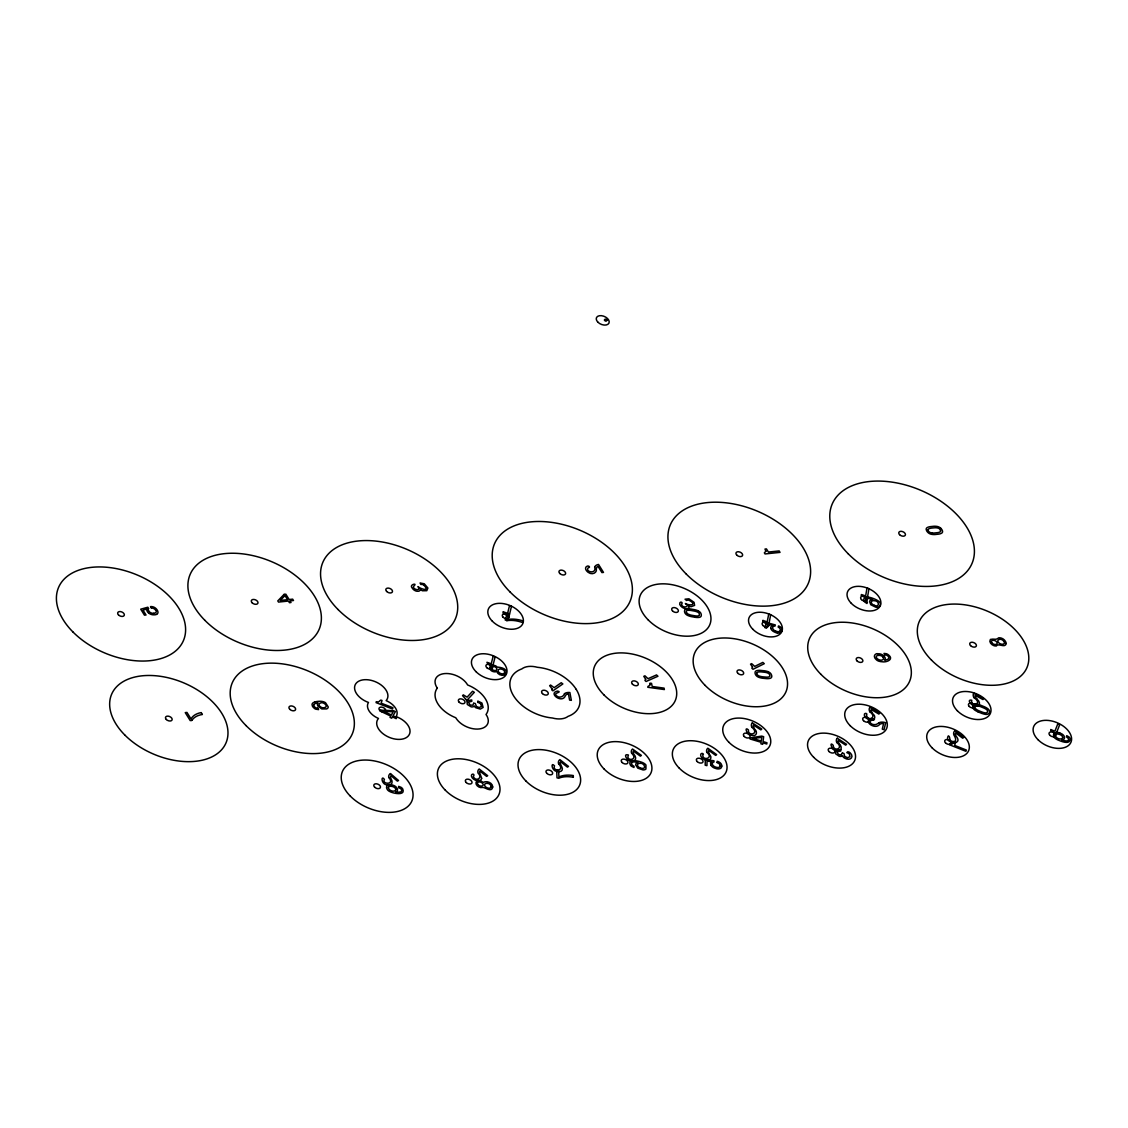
<?xml version="1.0" encoding="UTF-8"?>
<svg xmlns="http://www.w3.org/2000/svg" width="1128" height="1128" viewBox="0 0 1128 1128"><rect width="100%" height="100%" fill="white"/><g stroke="black" fill="none" stroke-linecap="round" stroke-linejoin="round"><path stroke-width="1.5" d="M717.126 762.627L717.154 761.273A4.822 3.003 23 0 1 720.651 763.233A6.091 3.793 23 0 1 721.737 766.067M388.342 787.725L388.37 787.457A2.82 1.748 23 0 1 388.54 787.006M596.345 568.963C597.248 572.756 592.27 575.421 588.181 572.361C586.602 571.247 584.572 568.78 586.095 566.89C588.083 564.536 591.396 567.483 588.196 567.779C584.755 571.981 596.627 574.49 594.78 567.299M842.278 753.264L841.15 754.914L838.414 754.491L837.046 751.572L840.712 751.079L840.868 749.753L835.82 750.12L835.566 753.744L839.161 756.254A3.948 2.453 23 0 0 842.574 755.675L842.672 755.718A3.765 2.341 23 0 0 843.758 757.551C845.803 759.017 849.384 760.272 851.344 758.03C853.981 755.111 847.734 749.556 846.804 752.644A4.385 2.735 23 0 1 849.384 754.026L849.962 756.733L847.41 757.678L844.66 756.394L843.97 753.462L842.292 752.968M507.473 619.413L509.433 613.984L507.572 613.251L505.161 619.949L506.853 620.626M522.701 622.402L523.195 621.02M867.418 602.296L866.967 603.508L864.697 601.985A3.99 2.482 23 0 1 863.921 600.815L863.822 599.292A7.938 4.949 23 0 1 864.161 598.474L864.95 597.671L867.08 599.617L868.955 588.774L866.981 588.139L865.641 595.908L861.369 594.541L861.2 595.584L865.317 597.473A5.908 3.68 23 0 1 867.672 597.107A9.518 5.922 23 0 1 870.661 597.629A19.796 12.323 23 0 1 876.526 599.927A8.375 5.217 23 0 1 878.853 601.421A5.4 3.37 23 0 1 880.319 603.24L880.362 605.355L879.065 606.864A5.076 3.158 23 0 1 877.57 607.287A5.358 3.342 23 0 1 875.624 607.132L870.76 604.735L869.589 601.534A6.951 4.329 23 0 1 869.829 600.956L870.069 600.618A5.02 3.116 23 0 1 870.689 600.082A4.047 2.524 23 0 1 871.563 599.758L872.677 599.617A17.216 10.716 23 0 0 870.901 599.01L870.774 598.968M564.522 693.903C563.436 696.977 558.811 698.415 556.428 695.722C552.424 692.803 562.858 692.38 557.683 691.083C547.348 692.888 562.336 704.253 565.396 695.666A9.926 6.176 23 0 1 567.031 694.157A3.44 2.143 23 0 1 568.441 693.946L569.598 700.093L571.36 700.361L569.88 692.536A8.432 5.245 23 0 0 564.381 693.805M977.454 699.684C980.035 701.433 980.711 706.354 976.27 706.156C972.378 707.157 965.667 698.909 971.772 700.22C969.925 707.467 983.602 704.323 974.366 697.978M878.43 723.231L879.459 722.71M878.092 723.429C875.159 725.995 869.716 724.317 869.956 721.342C871.874 719.142 877.908 720.355 871.69 718.55C862.173 720.834 875.046 730.38 879.657 724.416A9.926 6.176 23 0 1 882.011 723.485A3.44 2.143 23 0 1 883.576 723.584L882.293 729.139L884.042 729.745L885.691 722.695A8.432 5.245 23 0 0 879.332 722.597M685.359 603.508C689.828 606.06 697.809 605.003 688.968 600.166A4.385 2.735 23 0 0 686.543 600.491L685.048 599.194L688.94 598.799L694.072 602.324L694.608 605.384L691.111 606.681A3.765 2.341 23 0 1 688.658 605.722L688.644 605.736A3.948 2.453 23 0 1 688.165 608.401C684.922 609.656 681.101 607.343 679.705 604.382C679.197 600.378 683.878 602.423 681.524 604.143C682.172 609.219 690.815 606.441 685.711 603.79M604.594 319.703L605.637 319.534A1.438 0.902 23 0 1 606.568 319.647L606.342 320.493L604.382 320.098M686.783 608.753L686.881 608.739A11.703 7.276 23 0 1 690.519 608.965L694.284 609.614A11.548 7.191 23 0 1 698.02 610.77M418.037 586.602C420.913 589.295 430.755 591.862 423.592 584.882M191.788 720.439L190.223 720.595L185.232 712.6L186.952 712.431L190.999 718.903A25.465 15.848 23 0 1 201.179 712.586M999.493 639.28L1000.79 639.336A2.82 1.762 23 0 1 1001.735 639.632L1002.031 639.773A3.539 2.2 23 0 1 1003.116 640.535L1003.553 641A5.203 3.243 23 0 1 1004.019 641.663M695.356 617.34L691.591 616.678A11.703 7.276 23 0 1 687.84 615.507A4.963 3.088 23 0 1 686.289 614.563A4.597 2.862 23 0 1 685.147 613.308A4.822 3.003 23 0 1 684.936 612.927L684.64 612.123A8.545 5.316 23 0 1 684.513 611.249L684.71 610.178A4.625 2.876 23 0 1 685.542 609.275A4.963 3.088 23 0 1 686.924 608.852M473.605 703.125L475.283 703.491L476.467 706.509L479.231 707.566L481.529 706.368L480.528 703.646M487.677 783.283L489.016 783.749A2.82 1.762 23 0 1 489.82 784.27L490.06 784.482A3.539 2.2 23 0 1 490.736 785.412L490.934 785.906A5.203 3.243 23 0 1 491.018 786.554M981.783 713.389L978.089 711.909M874.341 605.327C879.868 608.133 879.544 600.477 874.383 600.731A3.44 2.143 23 0 0 872.043 601.012A3.511 2.185 23 0 0 872.762 604.566A5.414 3.37 23 0 0 874.341 605.327M146.964 609.035L142.988 610.107L146.048 615.014L144.454 615.169L140.718 609.176L147.796 607.231L148.67 608.471A5.245 3.271 23 0 0 148.247 609.571A3.539 2.2 23 0 0 148.473 610.53L148.558 610.713M973.732 693.283L983.658 698.627L982.967 699.557L975.17 695.37A3.384 2.115 23 0 0 975.198 696.455A9.771 6.077 23 0 0 976.693 698.726M752.348 722.907L761.781 729.04L760.878 729.872L753.462 725.05A3.44 2.143 23 0 0 753.278 726.108A9.926 6.176 23 0 0 754.435 728.434L754.449 728.533M837.328 738.234L846.564 744.339L845.647 745.143L838.4 740.349A3.384 2.115 23 0 0 838.203 741.378M954.908 730.831L963.721 737.472L962.663 738.191L955.726 732.974A3.44 2.143 23 0 0 955.388 733.975M390.499 773.596L398.536 780.505L397.366 781.126L391.049 775.683A3.384 2.115 23 0 0 390.556 776.6A9.771 6.077 23 0 0 391.092 778.87C393.446 782.226 391.613 786.428 387.059 784.919C381.067 784.552 380.869 774.442 384.394 779.42C381.349 784.453 395.293 785.088 388.977 777.671M940.907 528.397L941.725 529.399A9.123 5.682 23 0 1 942.134 530.075L942.472 530.893A4.695 2.919 23 0 1 942.557 531.429A4.512 2.806 23 0 1 942.359 532.444A5.005 3.116 23 0 1 941.471 533.276A11.548 7.191 23 0 1 938.524 534.15L935.168 534.517A11.703 7.276 23 0 1 931.531 534.319A4.963 3.088 23 0 1 929.782 533.755A4.597 2.862 23 0 1 928.203 532.74A4.822 3.003 23 0 1 927.836 532.402L927.174 531.626A8.545 5.316 23 0 1 926.61 530.724L926.215 529.554A4.625 2.876 23 0 1 926.412 528.355A4.963 3.088 23 0 1 927.301 527.523A11.703 7.276 23 0 1 930.247 526.649L933.617 526.282A11.548 7.191 23 0 1 937.241 526.466A5.005 3.116 23 0 1 938.975 527.044A4.568 2.848 23 0 1 940.893 528.397M1061.659 739.996L1061.617 739.94A4.54 2.82 23 0 0 1064.423 738.248L1064.494 737.641A5.062 3.144 23 0 0 1062.125 734.088A7.445 4.639 23 0 0 1059.685 733.017M976.721 698.81L977.384 699.6M872.55 713.122L872.438 712.966A9.926 6.176 23 0 1 871.07 710.541M873.269 714.094C876.512 716.943 874.158 721.68 869.787 719.875C867.545 719.114 864.965 717.76 864.372 715.265C863.681 712.205 868.306 713.333 866.487 715.025C867.559 721.849 877.753 717.831 870.026 711.895M755.097 729.506C757.692 731.987 756.578 736.81 752.108 735.442C746.806 735.808 743.719 725.53 748.456 729.943C747.413 736.626 760.075 734.3 752.066 727.391M839.627 744.254L839.26 743.69A9.771 6.077 23 0 1 838.16 741.378M839.782 744.494C842.376 747.046 841.516 751.558 837.202 750.585C831.83 751.262 828.643 740.419 833.225 745.298C833.211 752.08 844.364 748.837 836.976 742.619M884.916 654.86L884.014 653.422L886.34 653.718A3.807 2.369 23 0 1 887.581 654.268A5.034 3.13 23 0 1 888.652 655.015C894.349 659.57 886.086 662.714 881.87 661.727A9.447 5.88 23 0 1 880.291 661.558L878.938 661.219A4.907 3.06 23 0 1 877.795 660.754A4.385 2.735 23 0 1 876.414 659.824A5.992 3.736 23 0 1 877.288 653.591M418.262 586.913C421.689 592.129 410.211 588.844 414.343 585.559C417.501 582.781 408.773 584.501 412.185 588.026C413.454 590.141 415.922 591.58 418.417 591.255A3.948 2.453 23 0 0 420.279 589.295L420.363 589.295A3.765 2.341 23 0 0 422.478 590.762L426.779 590.705L427.893 588.026L424.269 583.768L420.081 583.007L420.829 584.459A4.385 2.735 23 0 1 423.606 584.854M317.687 708.173L318.575 709.597L315.925 709.216A3.99 2.482 23 0 1 314.43 708.44L312.949 706.974A7.938 4.949 23 0 1 312.357 706.001L312.047 704.422A5.908 3.68 23 0 1 312.978 702.899A9.518 5.922 23 0 1 315.064 701.926M151.434 608.062L150.517 606.596A4.907 3.046 23 0 1 154.437 607.414A6.19 3.849 23 0 1 157.187 610.036A8.798 5.485 23 0 1 157.511 610.558L157.962 611.94A5.527 3.44 23 0 1 156.609 614.365M201.221 712.642L202.264 714.306M709.258 753.617L709.3 753.701A9.771 6.077 23 0 1 708.356 751.304A3.384 2.115 23 0 1 708.708 750.317L715.645 755.379L716.647 754.646L707.834 748.216A8.291 5.161 23 0 0 706.875 752.461M709.935 754.843C712.713 758.425 709.399 761.71 705.296 759.877C703.266 758.989 700.798 757.508 700.629 755.041C700.629 751.967 704.901 753.871 702.829 755.027C702.18 761.019 714.123 758.608 707.03 752.461M955.345 733.961A9.926 6.176 23 0 0 956.22 736.302C963.975 745.805 943.332 743.648 948.352 735.851C950.932 736.514 948.126 741.928 953.484 741.533C956.925 741.716 955.754 738.022 953.95 735.103A8.432 5.245 23 0 1 954.866 730.803M561.067 765.334L560.983 765.179A9.926 6.176 23 0 1 560.207 762.754M561.547 766.335C563.873 770.043 561.124 772.722 556.95 771.369C551.761 771.284 550.351 761.217 554.525 765.827C551.733 771.749 565.706 771.58 558.783 763.938M631.821 753.377C638.899 760.441 625.138 761.696 628.437 755.013C622.007 752.87 627.817 762.147 632.103 761.203C636.643 761.64 636.305 756.705 634.006 754.435A9.771 6.077 23 0 1 633.09 752.122A3.384 2.115 23 0 1 633.428 751.135L640.394 756.155L641.395 755.407L632.526 749.02A8.291 5.161 23 0 0 631.624 753.278M398.819 787.767L398.621 786.357L400.934 787.245A3.807 2.369 23 0 1 401.963 788.021A5.034 3.13 23 0 1 402.71 788.923C405.615 795.353 395.463 793.745 391.994 792.448A9.447 5.88 23 0 1 390.415 791.87L389.16 791.236A4.907 3.06 23 0 1 388.187 790.531A4.385 2.735 23 0 1 387.214 789.403A5.992 3.736 23 0 1 391.402 784.623M477.877 702.42L477.821 701.038L481.924 703.026L483.122 707.439L480.302 709.089L475.748 707.707A3.765 2.341 23 0 1 474.423 705.931L474.352 705.916A3.948 2.453 23 0 1 471.137 706.833L467.288 704.478L466.978 700.728L471.73 699.938L471.8 701.306L468.36 702.124L470.136 705.028L472.815 705.226L473.647 703.435M573.348 777.093L573.278 775.528A25.042 15.581 23 0 0 558.938 776.938L558.614 770.748L556.71 770.325L557.006 777.855L558.741 778.25A24.322 15.143 23 0 1 573.362 777.277M931.925 532.952A12.535 7.797 23 0 0 934.858 532.952L937.749 532.627A9.278 5.767 23 0 0 939.511 532.162A4.343 2.707 23 0 0 940.597 531.274A2.298 1.438 23 0 0 940.696 530.78L939.469 528.821A2.298 1.438 23 0 0 938.82 528.426A4.343 2.707 23 0 0 936.832 527.862A9.278 5.767 23 0 0 934.731 527.791L931.643 528.073A11.914 7.417 23 0 0 929.232 528.637A3.581 2.228 23 0 0 928.034 529.948M931.911 532.924A3.581 2.228 23 0 1 929.345 532.035A2.467 1.537 23 0 1 928.978 531.697L928.739 531.443A4.16 2.594 23 0 1 928.274 530.724L928.203 530.583A2.552 1.593 23 0 1 928.076 529.963M1004.272 641.649A3.525 2.185 23 0 1 1002.623 644.243A3.525 2.185 23 0 1 998.21 642.142A3.525 2.185 23 0 1 999.577 639.407M146.95 609.035A3.454 2.143 23 0 0 146.795 610.135A5.584 3.469 23 0 0 147.289 611.418A6.585 4.089 23 0 0 148.558 612.913M153.831 613.35A4.061 2.524 23 0 1 148.473 610.713M156.045 610.333A4.117 2.566 23 0 1 153.775 613.265M151.378 607.936A3.666 2.284 23 0 1 155.706 610.333M156.581 614.351A6.317 3.934 23 0 1 154.888 614.802L153.027 614.816A5.259 3.271 23 0 1 148.529 612.927M191.859 720.468A24.745 15.397 23 0 1 202.391 714.503M317.729 708.271A3.187 1.974 23 0 1 313.894 704.873M315.05 701.898A19.796 12.323 23 0 1 320.38 701.292A8.375 5.217 23 0 1 323.031 701.63A5.4 3.37 23 0 1 325.513 702.702L328.234 706.918A5.076 3.158 23 0 1 327.825 708.074A5.358 3.342 23 0 1 326.641 708.906L321.776 708.934L318.138 706.339A6.951 4.329 23 0 1 317.743 705.649L317.546 705.183A5.02 3.116 23 0 1 317.377 704.351A4.047 2.524 23 0 1 317.56 703.59L318.011 702.913A17.216 10.716 23 0 0 316.489 703.181L316.376 703.209A6.43 4.004 23 0 0 313.711 704.788M322.693 707.778A3.511 2.185 23 0 1 319.351 705.634A3.511 2.185 23 0 1 320.07 703.195C322.946 700.911 329.587 706.65 324.258 707.749A5.414 3.37 23 0 1 322.693 707.721M698.006 610.798A5.005 3.116 23 0 1 699.557 611.729A4.568 2.848 23 0 1 700.883 613.35L701.235 614.379A9.123 5.682 23 0 1 701.306 615.042L701.235 615.789A4.695 2.919 23 0 1 701.052 616.255A4.512 2.806 23 0 1 700.305 617.016A5.005 3.116 23 0 1 698.937 617.425A11.548 7.191 23 0 1 695.356 617.312M688.982 614.52A12.535 7.797 23 0 0 692.098 615.338L695.327 615.874A9.278 5.767 23 0 0 697.442 615.987A4.343 2.707 23 0 0 699.064 615.578A2.298 1.438 23 0 0 699.416 615.211L699.149 613.294A2.298 1.438 23 0 0 698.669 612.786A4.343 2.707 23 0 0 696.85 611.785A9.278 5.767 23 0 0 694.665 611.136L691.238 610.502A11.914 7.417 23 0 0 688.39 610.29A3.581 2.228 23 0 0 686.43 611.009A2.552 1.593 23 0 0 686.303 611.446L686.275 611.7A4.16 2.594 23 0 0 686.36 612.264L686.515 612.673A2.467 1.537 23 0 0 686.755 613.04M688.982 614.492A3.581 2.228 23 0 1 686.726 613.054M775.613 631.13A3.99 2.482 23 0 1 772.779 627.112A3.567 2.228 23 0 1 773.611 626.392A5.161 3.215 23 0 1 775.021 626.026L775.317 624.94L766.603 622.529L764.77 627.549L766.476 628.226L767.971 624.136L772.849 625.49A3.398 2.115 23 0 0 771.665 625.998A5.485 3.412 23 0 0 770.988 626.914A6.472 4.033 23 0 0 770.861 628.338M780.548 630.594A4.047 2.524 23 0 1 775.641 631.06M780.209 630.439A3.595 2.242 23 0 0 778.165 627.055L778.546 625.927A4.822 3.003 23 0 1 781.648 628.254A6.091 3.793 23 0 1 781.915 630.989M781.958 631.003A8.657 5.386 23 0 1 781.774 631.426L780.943 632.385A5.428 3.384 23 0 1 777.389 633.019M777.389 633.005A6.204 3.863 23 0 1 775.317 632.427L773.484 631.525A5.175 3.215 23 0 1 770.805 628.324M867.361 602.366A3.187 1.974 23 0 1 866.727 598.63M866.628 598.503A6.43 4.004 23 0 1 870.745 599.038M504.709 672.81A3.525 2.185 23 0 1 500.705 673.501A3.525 2.185 23 0 1 498.181 670.187A3.525 2.185 23 0 1 502.016 669.299L503.299 669.835A2.82 1.762 23 0 1 503.976 670.455L504.145 670.681A3.539 2.2 23 0 1 504.554 671.625L504.569 672.105A5.203 3.243 23 0 1 504.442 672.697M506.895 620.668A24.322 15.143 23 0 1 522.659 622.571M507.529 619.498A25.042 15.581 23 0 1 523.209 620.964M974.155 697.908A8.291 5.161 23 0 1 973.69 693.269M981.783 713.361A11.548 7.191 23 0 0 985.534 714.376A5.005 3.116 23 0 0 987.169 714.334A4.512 2.806 23 0 0 988.325 713.897A4.695 2.919 23 0 0 988.734 713.559L989.171 712.952A9.123 5.682 23 0 0 989.397 712.374L989.524 711.444A4.568 2.848 23 0 0 988.861 709.752A5.005 3.116 23 0 0 987.649 708.596A11.548 7.191 23 0 0 984.236 706.692L980.57 705.197A11.703 7.276 23 0 0 976.792 704.21M978.103 711.881A11.703 7.276 23 0 1 974.662 709.991A4.963 3.088 23 0 1 973.464 708.821A4.597 2.862 23 0 1 972.844 707.496A4.822 3.003 23 0 1 972.773 707.129L972.844 706.382A8.545 5.316 23 0 1 973.126 705.62L973.831 704.774A4.625 2.876 23 0 1 975.142 704.224A4.963 3.088 23 0 1 976.806 704.224M976.326 709.456A12.535 7.797 23 0 0 979.245 710.908L982.432 712.163A9.278 5.767 23 0 0 984.631 712.783A4.343 2.707 23 0 0 986.535 712.84A2.298 1.438 23 0 0 987.07 712.628L987.691 710.964A2.298 1.438 23 0 0 987.409 710.414A4.343 2.707 23 0 0 985.971 709.131A9.278 5.767 23 0 0 983.94 708.046L980.613 706.678A11.914 7.417 23 0 0 977.68 705.79M976.355 709.427A3.581 2.228 23 0 1 974.62 707.679A2.467 1.537 23 0 1 974.578 707.312L974.592 706.932A4.16 2.594 23 0 1 974.775 706.438L974.93 706.227A2.552 1.593 23 0 1 975.311 705.931M975.283 705.902A3.581 2.228 23 0 1 977.68 705.804M869.871 711.909A8.432 5.245 23 0 1 869.928 707.312L879.685 713.206L878.853 714.08L871.225 709.47A3.44 2.143 23 0 0 871.112 710.541M751.911 727.391A8.432 5.245 23 0 1 752.291 722.879M632.272 762.401A3.187 1.974 23 0 0 633.992 766.222L633.978 767.477L631.454 766.25A3.99 2.482 23 0 1 630.411 765.151L629.847 763.557A7.938 4.949 23 0 1 629.903 762.655L630.651 761.4A5.908 3.68 23 0 1 632.667 760.639A9.518 5.922 23 0 1 635.515 760.695A19.796 12.323 23 0 1 641.522 762.161A8.375 5.217 23 0 1 644.074 763.36A5.4 3.37 23 0 1 645.963 765.038L645.935 769.042A5.076 3.158 23 0 1 644.722 769.733A5.358 3.342 23 0 1 642.918 769.902L637.785 768.154L635.741 764.981A6.951 4.329 23 0 1 635.783 764.333L635.896 763.938A5.02 3.116 23 0 1 636.305 763.275A4.047 2.524 23 0 1 636.996 762.796L637.997 762.514A17.216 10.716 23 0 0 636.164 762.119A6.43 4.004 23 0 0 632.145 762.26M639.548 767.66A3.511 2.185 23 0 1 637.87 764.065A3.44 2.143 23 0 1 639.83 763.36C644.271 762.331 647.246 769.874 641.197 768.21A5.414 3.37 23 0 1 639.576 767.618M491.286 786.625A3.525 2.185 23 0 1 487.987 788.091A3.525 2.185 23 0 1 484.589 785.06A3.525 2.185 23 0 1 487.691 783.424M398.833 787.626A3.187 1.988 23 0 1 401.61 790.488L401.653 790.657A3.158 1.96 23 0 1 400.525 791.955L398.706 792.166A16.694 10.392 23 0 1 395.632 791.87L395.59 791.842A4.54 2.82 23 0 0 397.479 789.529L397.338 788.881A5.062 3.144 23 0 0 393.996 785.567A7.445 4.639 23 0 0 391.458 784.876M395.745 789.318A3.849 2.397 23 0 1 392.22 791.038A3.849 2.397 23 0 1 388.413 787.739M388.54 787.02A2.975 1.847 23 0 1 389.315 786.456A3.934 2.453 23 0 1 390.499 786.272A6.359 3.962 23 0 1 391.952 786.413A3.581 2.228 23 0 1 395.829 789.332M388.793 777.559A8.291 5.161 23 0 1 390.457 773.568M558.586 763.839A8.432 5.245 23 0 1 559.883 759.623L568.512 766.434L567.412 767.125L560.658 761.795A3.44 2.143 23 0 0 560.264 762.768M712.388 763.487A3.567 2.228 23 0 1 712.825 762.57A5.161 3.215 23 0 1 713.996 761.95L713.925 760.765L705.31 759.637L705.183 765.207L706.932 765.658L707.044 761.104L711.867 761.738A3.398 2.115 23 0 0 710.95 762.472A5.485 3.412 23 0 0 710.612 763.543A6.472 4.033 23 0 0 710.936 765.052M712.29 763.459A3.99 2.482 23 0 0 716.068 767.223A4.047 2.524 23 0 0 720.369 765.87M717.14 762.528A3.595 2.242 23 0 1 720.016 765.757M721.779 766.081A8.657 5.386 23 0 1 721.737 766.546L721.285 767.689A5.428 3.384 23 0 1 718.268 768.929A6.204 3.863 23 0 1 716.209 768.633L714.278 767.985A5.175 3.215 23 0 1 710.88 765.052M836.821 742.619A8.291 5.161 23 0 1 837.286 738.205M1059.714 732.777A5.992 3.736 23 0 0 1053.651 736.231A4.385 2.735 23 0 0 1054.257 737.416A4.907 3.06 23 0 0 1055.033 738.22L1056.146 739.023A9.447 5.88 23 0 0 1057.599 739.827C1061.067 741.364 1070.486 745.312 1070.148 738.685A5.034 3.13 23 0 0 1069.668 737.74A3.807 2.369 23 0 0 1068.865 736.866L1066.721 735.653L1066.439 736.936A3.187 1.988 23 0 1 1068.442 739.869L1068.428 740.024A3.158 1.96 23 0 1 1066.778 740.969L1064.79 740.814A16.694 10.392 23 0 1 1061.659 739.982M1062.646 737.74A3.849 2.397 23 0 1 1058.332 738.614A3.849 2.397 23 0 1 1055.47 734.977L1055.526 734.723A2.82 1.748 23 0 1 1055.864 734.37A2.975 1.847 23 0 1 1056.865 734.004A3.934 2.453 23 0 1 1058.191 734.074A6.359 3.962 23 0 1 1059.657 734.455A3.581 2.228 23 0 1 1062.745 737.768M884.86 654.719A3.187 1.988 23 0 1 888.582 656.975L888.709 657.145A3.158 1.96 23 0 1 888.483 658.837L887.13 659.556A16.694 10.392 23 0 1 884.493 660.091A4.54 2.82 23 0 0 884.761 657.102L884.296 656.454A5.062 3.144 23 0 0 879.882 653.873A7.445 4.639 23 0 0 877.471 653.845M883.238 657.37A3.849 2.397 23 0 1 881.306 660.176A3.849 2.397 23 0 1 876.498 657.723L876.329 657.441A2.82 1.748 23 0 1 876.23 656.919A2.975 1.847 23 0 1 876.555 656.115A3.934 2.453 23 0 1 877.429 655.594A6.359 3.962 23 0 1 878.656 655.34M878.698 655.396A3.581 2.228 23 0 1 883.323 657.356M767.872 671.597A11.548 7.191 23 0 0 764.107 670.751L760.413 670.385A11.703 7.276 23 0 0 756.958 670.582A4.963 3.088 23 0 0 755.746 671.16A4.625 2.876 23 0 0 755.097 672.175L755.083 673.289A8.545 5.316 23 0 0 755.351 674.177L755.774 674.995A4.822 3.003 23 0 0 756.028 675.362A4.597 2.862 23 0 0 757.339 676.56A4.963 3.088 23 0 0 758.975 677.378A11.703 7.276 23 0 0 762.74 678.252L766.434 678.619A11.548 7.191 23 0 0 769.888 678.421A5.005 3.116 23 0 0 771.087 677.843A4.512 2.806 23 0 0 771.679 676.983A4.695 2.919 23 0 0 771.778 676.504L771.721 675.714A9.123 5.682 23 0 0 771.538 675.037L771.044 673.994A4.568 2.848 23 0 0 769.493 672.429A5.005 3.116 23 0 0 767.858 671.611M756.916 672.894A2.552 1.593 23 0 0 756.817 673.346L756.846 673.599A4.16 2.594 23 0 0 757.015 674.191L757.24 674.586A2.467 1.537 23 0 0 757.522 674.953A3.581 2.228 23 0 0 759.891 676.25A12.535 7.797 23 0 0 762.993 676.842L766.166 677.11A9.278 5.767 23 0 0 768.196 677.04A4.343 2.707 23 0 0 769.663 676.462A2.298 1.438 23 0 0 769.945 676.053L769.366 674.093A2.298 1.438 23 0 0 768.817 673.627A4.343 2.707 23 0 0 766.927 672.739A9.278 5.767 23 0 0 764.728 672.274L761.372 671.921A11.914 7.417 23 0 0 758.622 671.964A3.581 2.228 23 0 0 756.874 672.866M477.877 702.448A4.385 2.735 23 0 1 480.556 703.632M594.611 567.243A8.432 5.245 23 0 1 598.545 564.465L603.508 572.418L601.929 572.587L598.037 566.355A3.44 2.143 23 0 0 597.022 566.961A9.926 6.176 23 0 0 596.388 568.963M481.656 778.32C481.007 782.663 474.197 780.773 472.195 777.77C469.093 773.23 476.058 773.061 473.323 776.543C475.621 782.24 483.348 777.939 478.075 773.145A8.291 5.161 23 0 1 479.189 768.986L487.691 775.697L486.591 776.374L479.95 771.129A3.384 2.115 23 0 0 479.555 772.074A9.771 6.077 23 0 0 480.274 774.372L481.656 778.32M650.052 684.245C650.63 686.078 647.458 685.556 647.782 687.276L664.392 689.56L664.082 688.122L652.195 686.487L651.533 683.356L649.939 683.145L650.052 684.245M1006.218 643.496C1005.09 648.614 998.322 642.551 996.25 646.034C993.035 646.443 988.156 642.452 990.412 639.435C994.91 638.349 995.263 640.619 998.886 637.743C1002.242 637.546 1005.739 640.112 1006.218 643.496M492.739 786.991C491.723 793.224 484.448 786.667 482.389 787.471C479.033 788.472 474.028 784.327 476.721 781.084C479.865 778.32 482.854 784.129 484.969 781.774C488.269 781.168 492.654 783.269 492.739 786.991M645.695 679.211L644.976 680.48L646.062 681.495L657.962 676.25L656.538 674.925L648.022 678.689L644.934 675.813L643.792 676.321L645.695 679.282M489.58 667.734C489.693 671.061 494.318 672.655 496.729 671.527C497.758 674.882 503.581 676.927 505.922 673.811C508.277 668.199 499.492 667.198 497.265 667.113C493.965 663.179 488.382 667.24 486.986 662.291L491.216 663.8L493.162 656.242L495.107 656.947L492.414 667.494L490.525 665.703L489.58 667.734M1054.229 734.032L1055.695 734.864L1059.657 724.81L1057.74 724.007L1054.891 731.226L1050.718 729.506C1049.942 731.438 1054.483 731.452 1054.229 734.032M765.856 551.282L764.361 552.833L765.052 553.947L780.054 552.382L779.152 550.929L768.408 552.043L766.434 548.899L764.995 549.04L765.856 551.282M552.1 688.898L551.719 689.842L552.903 690.829L562.858 683.949L561.236 682.736L554.102 687.671L550.591 685.034L549.646 685.697L552.1 688.954M752.531 667.127L751.897 668.284L753.01 669.256L764.29 663.687L762.838 662.404L754.745 666.394L751.615 663.631L750.529 664.166L752.531 667.127M465.568 698.979L466.71 700.544L474.338 692.31L472.576 691.252L467.105 697.146L463.298 694.862L462.565 695.652L465.568 698.979M607.259 320.296C604.298 323.172 603.113 316.954 607.259 320.296M750.19 737.895L750.049 738.967L761.104 742.294L760.906 743.803L762.683 744.339L762.866 742.83L766.786 744.015L766.955 742.76L763.036 741.575L763.656 736.683L761.724 736.105L750.19 737.895M753.067 738.544L761.259 741.04L761.738 737.303L753.067 738.544M762.951 620.442L762.754 621.472L768.591 625.546L770.678 614.788L768.704 614.14L767.209 621.852L762.951 620.442M503.299 611.813L503.046 612.842L508.841 617.086L511.492 606.342L509.504 605.637L507.6 613.336L503.299 611.813M376.385 701.686L376.075 702.645L392.53 708.976L392.939 707.721L381.151 703.181L382.025 700.46C379.516 698.782 379.981 703.237 376.498 701.715M949.861 743.845L949.522 744.79L965.92 751.304L966.358 750.049L954.612 745.396L955.571 742.703C952.963 741.336 953.371 745.411 949.861 743.845M380.77 710.175L380.249 711.091L390.753 716.097L390.034 717.394L391.712 718.198L392.445 716.886L396.168 718.663L396.774 717.577L393.052 715.801L395.406 711.585L393.573 710.711L380.77 710.175M383.591 711.274L391.374 715.011L393.178 711.768L383.591 711.274M284.087 594.371L277.784 600.914L278.517 602.084L288.416 601.055L289.445 602.69L291.024 602.535L289.995 600.886L293.506 600.519L292.66 599.151L289.149 599.518L285.821 594.188L284.087 594.371M285.017 595.612L280.223 600.448L287.555 599.687L285.017 595.612M437.297 688.108L436.973 687.629A17.865 11.111 23 0 1 444.784 673.571A17.865 11.111 23 0 1 467.612 684.95A27.904 17.371 23 0 1 486.041 714.489A17.865 11.111 23 0 1 479.344 728.942A17.865 11.111 23 0 1 456.107 718.282L455.797 717.76A27.904 17.371 23 0 1 437.297 688.108L437.269 688.066M899.594 534.686A3.525 2.2 23 0 0 905.29 535.25A3.525 2.2 23 0 0 901.413 531.33A3.525 2.2 23 0 0 899.594 534.686M848.171 553.749A75.957 47.291 23 0 0 970.799 565.96A75.957 47.291 23 0 0 887.299 481.543A75.957 47.291 23 0 0 848.171 553.749M970.545 645.611A3.525 2.2 23 0 0 976.256 646.175A3.525 2.2 23 0 0 972.364 642.255A3.525 2.2 23 0 0 970.545 645.611M931.488 660.106A58.571 36.463 23 0 0 1026.029 669.51A58.571 36.463 23 0 0 961.648 604.425A58.571 36.463 23 0 0 931.488 660.106M992.203 643.27A3.017 1.875 23 0 0 997.053 643.623A3.017 1.875 23 0 0 993.599 640.309A3.017 1.875 23 0 0 992.203 643.27M72.841 631.863A67.863 42.244 23 0 0 182.383 642.763A67.863 42.244 23 0 0 107.794 567.356A67.863 42.244 23 0 0 72.841 631.863M118.496 614.929A3.525 2.2 23 0 0 124.193 615.493A3.525 2.2 23 0 0 120.315 611.573A3.525 2.2 23 0 0 118.496 614.929M252.136 602.803A3.525 2.2 23 0 0 257.833 603.367A3.525 2.2 23 0 0 253.955 599.447A3.525 2.2 23 0 0 252.136 602.803M204.873 620.329A70.119 43.654 23 0 0 318.054 631.595A70.119 43.654 23 0 0 240.997 553.679A70.119 43.654 23 0 0 204.873 620.329M166.309 719.495A3.525 2.2 23 0 0 172.006 720.059A3.525 2.2 23 0 0 168.128 716.139A3.525 2.2 23 0 0 166.309 719.495M124.715 734.92A62.139 38.676 23 0 0 225.022 744.917A62.139 38.676 23 0 0 156.721 675.855A62.139 38.676 23 0 0 124.715 734.92M245.989 725.544A65.212 40.594 23 0 0 351.259 736.02A65.212 40.594 23 0 0 279.575 663.546A65.212 40.594 23 0 0 245.989 725.544M289.769 709.3A3.525 2.2 23 0 0 295.466 709.864A3.525 2.2 23 0 0 291.588 705.945A3.525 2.2 23 0 0 289.769 709.3M672.528 610.939A3.525 2.2 23 0 0 678.224 611.503A3.525 2.2 23 0 0 674.347 607.583A3.525 2.2 23 0 0 672.528 610.939M648.233 619.949A37.746 23.505 23 0 0 709.174 626.012A37.746 23.505 23 0 0 667.677 584.064A37.746 23.505 23 0 0 648.233 619.949M762.951 625.504A3.525 2.2 23 0 0 768.647 626.068A3.525 2.2 23 0 0 764.77 622.148A3.525 2.2 23 0 0 762.951 625.504M752.827 629.255A17.794 11.083 23 0 0 781.563 632.117A17.794 11.083 23 0 0 761.992 612.335A17.794 11.083 23 0 0 752.827 629.255M861.454 599.588A3.525 2.2 23 0 0 867.15 600.152A3.525 2.2 23 0 0 863.272 596.233A3.525 2.2 23 0 0 861.454 599.588M851.33 603.353A17.794 11.083 23 0 0 880.051 606.201A17.794 11.083 23 0 0 860.495 586.433A17.794 11.083 23 0 0 851.33 603.353M475.96 671.625A18.697 11.632 23 0 0 506.134 674.629A18.697 11.632 23 0 0 485.59 653.859A18.697 11.632 23 0 0 475.96 671.625M486.732 667.635A3.525 2.2 23 0 0 492.428 668.199A3.525 2.2 23 0 0 488.537 664.279A3.525 2.2 23 0 0 486.732 667.635M503.102 617.227A3.525 2.2 23 0 0 508.798 617.791A3.525 2.2 23 0 0 504.921 613.872A3.525 2.2 23 0 0 503.102 617.227M492.344 621.218A18.697 11.632 23 0 0 522.518 624.221A18.697 11.632 23 0 0 501.974 603.452A18.697 11.632 23 0 0 492.344 621.218M491.963 669.355A3.017 1.875 23 0 0 496.771 669.651A3.017 1.875 23 0 0 493.26 666.366A3.017 1.875 23 0 0 491.963 669.355M957.418 710.837A20.219 12.591 23 0 0 990.06 714.08A20.219 12.591 23 0 0 967.838 691.605A20.219 12.591 23 0 0 957.418 710.837M850.117 725.628A22.391 13.945 23 0 0 886.27 729.224A22.391 13.945 23 0 0 861.651 704.337A22.391 13.945 23 0 0 850.117 725.628M728.843 742.21A25.225 15.707 23 0 0 769.564 746.257A25.225 15.707 23 0 0 741.843 718.226A25.225 15.707 23 0 0 728.843 742.21M969.262 706.438A3.525 2.2 23 0 0 974.959 707.002A3.525 2.2 23 0 0 971.081 703.082A3.525 2.2 23 0 0 969.262 706.438M863.498 720.665A3.525 2.2 23 0 0 869.209 721.229A3.525 2.2 23 0 0 865.317 717.309A3.525 2.2 23 0 0 863.498 720.665M744.24 736.499A3.525 2.2 23 0 0 749.937 737.063A3.525 2.2 23 0 0 746.059 733.144A3.525 2.2 23 0 0 744.24 736.499M478.201 784.862A3.017 1.875 23 0 0 483.052 785.243A3.017 1.875 23 0 0 479.611 781.93A3.017 1.875 23 0 0 478.201 784.862M604.185 769.113A28.722 17.879 23 0 0 650.56 773.723A28.722 17.879 23 0 0 618.99 741.801A28.722 17.879 23 0 0 604.185 769.113M445.349 790.249A32.895 20.473 23 0 0 498.449 795.536A32.895 20.473 23 0 0 462.297 758.989A32.895 20.473 23 0 0 445.349 790.249M622.078 762.472A3.525 2.2 23 0 0 627.774 763.036A3.525 2.2 23 0 0 623.897 759.116A3.525 2.2 23 0 0 622.078 762.472M466.188 782.522A3.525 2.2 23 0 0 471.885 783.086A3.525 2.2 23 0 0 468.007 779.166A3.525 2.2 23 0 0 466.188 782.522M374.623 787.147A3.525 2.2 23 0 0 380.319 787.711A3.525 2.2 23 0 0 376.442 783.791A3.525 2.2 23 0 0 374.623 787.147M546.812 773.329A3.525 2.2 23 0 0 552.509 773.893A3.525 2.2 23 0 0 548.631 769.973A3.525 2.2 23 0 0 546.812 773.329M697.203 761.569A3.525 2.2 23 0 0 702.899 762.147A3.525 2.2 23 0 0 699.022 758.213A3.525 2.2 23 0 0 697.203 761.569M829.024 751.53A3.525 2.2 23 0 0 834.72 752.108A3.525 2.2 23 0 0 830.842 748.174A3.525 2.2 23 0 0 829.024 751.53M945.518 742.887A3.525 2.2 23 0 0 951.214 743.451A3.525 2.2 23 0 0 947.337 739.531A3.525 2.2 23 0 0 945.518 742.887M1049.844 735.287A3.525 2.2 23 0 0 1055.54 735.851A3.525 2.2 23 0 0 1051.663 731.931A3.525 2.2 23 0 0 1049.844 735.287M350.343 796.142A37.746 23.505 23 0 0 411.269 802.22A37.746 23.505 23 0 0 369.787 760.272A37.746 23.505 23 0 0 350.343 796.142M525.972 781.055A32.895 20.473 23 0 0 579.073 786.343A32.895 20.473 23 0 0 542.92 749.796A32.895 20.473 23 0 0 525.972 781.055M679.31 768.21A28.722 17.879 23 0 0 725.685 772.821A28.722 17.879 23 0 0 694.115 740.899A28.722 17.879 23 0 0 679.31 768.21M813.626 757.24A25.225 15.707 23 0 0 854.347 761.301A25.225 15.707 23 0 0 826.612 733.27A25.225 15.707 23 0 0 813.626 757.24M932.123 747.85A22.391 13.945 23 0 0 968.275 751.445A22.391 13.945 23 0 0 943.657 726.559A22.391 13.945 23 0 0 932.123 747.85M1038 739.686A20.219 12.591 23 0 0 1070.641 742.929A20.219 12.591 23 0 0 1048.42 720.454A20.219 12.591 23 0 0 1038 739.686M820.888 674.304A54.426 33.882 23 0 0 908.759 683.06A54.426 33.882 23 0 0 848.933 622.571A54.426 33.882 23 0 0 820.888 674.304M705.155 685.415A49.576 30.865 23 0 0 785.187 693.382A49.576 30.865 23 0 0 730.69 638.279A49.576 30.865 23 0 0 705.155 685.415M603.875 694.834A43.837 27.284 23 0 0 674.629 701.884A43.837 27.284 23 0 0 626.449 653.168A43.837 27.284 23 0 0 603.875 694.834M576.239 689.391A36.843 22.941 23 0 0 537.421 667.297A18.781 11.689 23 0 0 521.799 668.918A36.843 22.941 23 0 0 513.621 695.905A36.843 22.941 23 0 0 552.424 718A18.781 11.689 23 0 0 568.047 716.379A36.843 22.941 23 0 0 576.239 689.391M396.111 716.618A15.581 9.701 23 0 0 386.129 700.615A17.526 10.913 23 0 0 377.26 682.595A17.526 10.913 23 0 0 355.151 684.879A17.526 10.913 23 0 0 368.489 702.448A15.581 9.701 23 0 0 378.486 718.451A17.526 10.913 23 0 0 387.355 736.485A17.526 10.913 23 0 0 409.45 734.187A17.526 10.913 23 0 0 396.111 716.618M857.026 660.909A3.525 2.2 23 0 0 862.723 661.473A3.525 2.2 23 0 0 858.845 657.553A3.525 2.2 23 0 0 857.026 660.909M737.839 673.289A3.525 2.2 23 0 0 743.535 673.853A3.525 2.2 23 0 0 739.658 669.933A3.525 2.2 23 0 0 737.839 673.289M632.47 684.231A3.525 2.2 23 0 0 638.166 684.795A3.525 2.2 23 0 0 634.288 680.875A3.525 2.2 23 0 0 632.47 684.231M542.427 693.579A3.525 2.2 23 0 0 548.123 694.143A3.525 2.2 23 0 0 544.232 690.223A3.525 2.2 23 0 0 542.427 693.579M459.166 702.222A3.525 2.2 23 0 0 464.863 702.786A3.525 2.2 23 0 0 460.985 698.866A3.525 2.2 23 0 0 459.166 702.222M379.798 710.471A3.525 2.2 23 0 0 385.494 711.035A3.525 2.2 23 0 0 381.616 707.115A3.525 2.2 23 0 0 379.798 710.471M686.092 573.898A74.927 46.643 23 0 0 807.056 585.94A74.927 46.643 23 0 0 724.698 502.665A74.927 46.643 23 0 0 686.092 573.898M510.025 591.932A73.63 45.839 23 0 0 628.888 603.762A73.63 45.839 23 0 0 547.954 521.94A73.63 45.839 23 0 0 510.025 591.932M338.019 609.501A72.037 44.838 23 0 0 454.288 621.077A72.037 44.838 23 0 0 375.116 541.017A72.037 44.838 23 0 0 338.019 609.501M736.767 555.089A3.525 2.2 23 0 0 742.478 555.667A3.525 2.2 23 0 0 738.586 551.747A3.525 2.2 23 0 0 736.767 555.089M559.784 573.475A3.525 2.2 23 0 0 565.481 574.039A3.525 2.2 23 0 0 561.603 570.119A3.525 2.2 23 0 0 559.784 573.475M386.636 591.453A3.525 2.2 23 0 0 392.332 592.031A3.525 2.2 23 0 0 388.455 588.097A3.525 2.2 23 0 0 386.636 591.453M597.868 322.157A6.824 4.258 23 0 0 608.894 323.257A6.824 4.258 23 0 0 601.393 315.671A6.824 4.258 23 0 0 597.868 322.157"/></g></svg>
